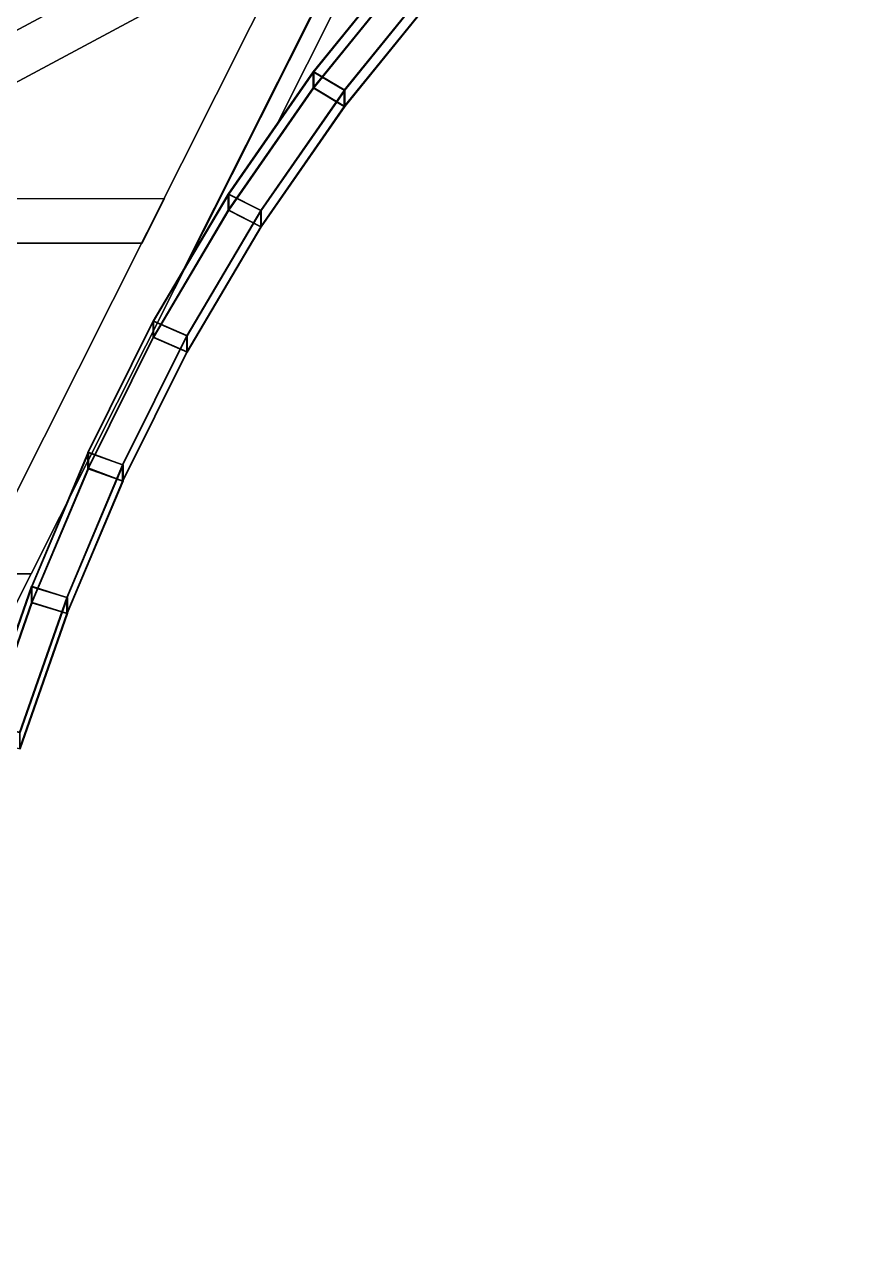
# Model space of a CAD drawing. Extents: x -24 to 24, y 14 to 139.
# Drawn here: x -13.92 to -8.58, y 15.71 to 23.51 of the extents above; entities that cross this region are included whole.
import ezdxf

# ---------------------------------------------------------------- set-up
doc = ezdxf.new("R2010")
doc.units = 0

msp = doc.modelspace()

# ---------------------------------------------------------------- linework, layer by layer
at = {"layer": 'sssss', "color": 253}
for points in [[(-12.9238, 21.9561, -19.173), (-12.6358, 22.4431, -18.9282), (-12.3245, 22.8905, -18.7033), (-8.5776, 30.3438, -14.9565), (-8.707, 30.3439, -14.9565)], [(-8.5776, 30.3438, 14.9565), (-12.3245, 22.8905, 18.7033), (-12.6358, 22.4431, 18.9282), (-12.9238, 21.9562, 19.173), (-8.707, 30.3439, 14.9565)]]:
    msp.add_polyline3d(points, close=True, dxfattribs=at)
for points in [[(-14.2372, 20.0394, -20.1425), (-13.8841, 20.0394, -20.1425), (-11.7069, 24.3701, -17.9654), (-12.06, 24.3701, -17.9654)], [(-14.2372, 20.0394, -19.7894), (-14.2372, 20.0394, -20.1425), (-12.06, 24.3701, -17.9654), (-12.06, 24.3701, -17.6122)], [(-13.8841, 20.0394, -19.7894), (-14.2372, 20.0394, -19.7894), (-12.06, 24.3701, -17.6122), (-11.7069, 24.3701, -17.6122)], [(-11.7069, 24.3701, 17.9654), (-13.8841, 20.0394, 20.1425), (-14.2372, 20.0394, 20.1425), (-12.06, 24.3701, 17.9654)], [(-12.06, 24.3701, 17.9654), (-14.2372, 20.0394, 20.1425), (-14.2372, 20.0394, 19.7894), (-12.06, 24.3701, 17.6122)], [(-12.06, 24.3701, 17.6122), (-14.2372, 20.0394, 19.7894), (-13.8841, 20.0394, 19.7894), (-11.7069, 24.3701, 17.6122)], [(-13.8841, 20.0394, -20.1425), (-13.8841, 20.0394, -19.7894), (-11.7069, 24.3701, -17.6122), (-11.7069, 24.3701, -17.9654)], [(-11.7069, 24.3701, 17.6122), (-13.8841, 20.0394, 19.7894), (-13.8841, 20.0394, 20.1425), (-11.7069, 24.3701, 17.9654)], [(-12.4521, 24.2962, -17.9928), (-19.569, 20.4851, -19.914), (-19.2628, 20.3213, -19.9969), (-12.3095, 24.0446, -18.1197)], [(-12.3095, 24.0446, 18.1197), (-19.263, 20.321, 19.9967), (-19.569, 20.4851, 19.914), (-12.4521, 24.2962, 17.9929)], [(-12.0975, 23.2169, -18.5392), (-11.9013, 23.0992, -18.5984), (-11.3136, 23.8252, -18.2334), (-11.5002, 23.9549, -18.1682)], [(-12.0975, 23.1143, -18.3352), (-12.0975, 23.2169, -18.5392), (-11.5002, 23.9549, -18.1682), (-11.5002, 23.8523, -17.9642)], [(-12.0944, 23.2169, 18.5392), (-12.0944, 23.1143, 18.3352), (-11.4971, 23.8523, 17.9642), (-11.4971, 23.9549, 18.1682)], [(-11.8981, 23.0992, 18.5984), (-12.0944, 23.2169, 18.5392), (-11.4971, 23.9549, 18.1682), (-11.3105, 23.8252, 18.2334)], [(-11.9013, 22.9966, -18.3944), (-12.0975, 23.1143, -18.3352), (-11.5002, 23.8523, -17.9642), (-11.3136, 23.7226, -18.0294)], [(-12.0944, 23.1143, 18.3352), (-11.8981, 22.9966, 18.3944), (-11.3105, 23.7227, 18.0294), (-11.4971, 23.8523, 17.9642)], [(-11.9013, 23.0992, -18.5984), (-11.9013, 22.9966, -18.3944), (-11.3136, 23.7226, -18.0294), (-11.3136, 23.8252, -18.2334)], [(-11.8981, 22.9966, 18.3944), (-11.8981, 23.0992, 18.5984), (-11.3105, 23.8252, 18.2334), (-11.3105, 23.7227, 18.0294)], [(-12.6357, 22.3406, -18.7241), (-12.6357, 22.4432, -18.9281), (-12.0976, 23.2167, -18.5393), (-12.0976, 23.1142, -18.3353)], [(-12.6357, 22.4432, -18.9281), (-12.4307, 22.3381, -18.981), (-11.9014, 23.099, -18.5984), (-12.0976, 23.2167, -18.5393)], [(-12.6326, 22.4432, 18.9281), (-12.6326, 22.3406, 18.7241), (-12.0945, 23.1142, 18.3353), (-12.0945, 23.2168, 18.5393)], [(-12.4276, 22.3381, 18.981), (-12.6326, 22.4432, 18.9281), (-12.0945, 23.2168, 18.5393), (-11.8982, 23.099, 18.5984)], [(-12.4307, 22.2355, -18.777), (-12.6357, 22.3406, -18.7241), (-12.0976, 23.1142, -18.3353), (-11.9014, 22.9965, -18.3944)], [(-12.6326, 22.3406, 18.7241), (-12.4276, 22.2355, 18.777), (-11.8982, 22.9965, 18.3944), (-12.0945, 23.1142, 18.3353)], [(-12.4307, 22.3381, -18.981), (-12.4307, 22.2355, -18.777), (-11.9014, 22.9965, -18.3944), (-11.9014, 23.099, -18.5984)], [(-12.4276, 22.2355, 18.777), (-12.4276, 22.3381, 18.981), (-11.8982, 23.099, 18.5984), (-11.8982, 22.9965, 18.3944)], [(-18.5991, 22.4136, -18.9418), (-18.7405, 22.1323, -19.0836), (-13.1805, 22.1324, -19.0836), (-13.0391, 22.4147, -18.9444)], [(-13.1805, 22.1324, 19.0836), (-18.7405, 22.1324, 19.0836), (-18.5991, 22.4136, 18.9419), (-13.0391, 22.4147, 18.9444)], [(-13.112, 21.5352, -19.129), (-13.112, 21.6378, -19.333), (-12.6358, 22.4431, -18.9282), (-12.6358, 22.3405, -18.7242)], [(-13.112, 21.6378, -19.333), (-12.8993, 21.5457, -19.3793), (-12.4308, 22.3379, -18.9811), (-12.6358, 22.4431, -18.9282)], [(-13.1089, 21.6378, 19.333), (-13.1089, 21.5353, 19.129), (-12.6327, 22.3405, 18.7242), (-12.6327, 22.4431, 18.9282)], [(-12.8962, 21.5457, 19.3793), (-13.1089, 21.6378, 19.333), (-12.6327, 22.4431, 18.9282), (-12.4277, 22.3379, 18.9811)], [(-12.8993, 21.4432, -19.1753), (-13.112, 21.5352, -19.129), (-12.6358, 22.3405, -18.7242), (-12.4308, 22.2354, -18.777)], [(-13.1089, 21.5353, 19.129), (-12.8962, 21.4432, 19.1753), (-12.4277, 22.2354, 18.777), (-12.6327, 22.3405, 18.7242)], [(-12.8993, 21.5457, -19.3793), (-12.8993, 21.4432, -19.1753), (-12.4308, 22.2354, -18.777), (-12.4308, 22.3379, -18.9811)], [(-12.8962, 21.4432, 19.1753), (-12.8962, 21.5457, 19.3793), (-12.4277, 22.3379, 18.9811), (-12.4277, 22.2354, 18.777)], [(-13.525, 20.7049, -19.5464), (-13.525, 20.8074, -19.7504), (-13.1115, 21.6399, -19.332), (-13.1114, 21.5373, -19.128)], [(-13.525, 20.8074, -19.7504), (-13.3057, 20.7286, -19.7901), (-12.8989, 21.5475, -19.3784), (-13.1115, 21.6399, -19.332)], [(-13.5219, 20.8074, 19.7504), (-13.5219, 20.7049, 19.5464), (-13.1083, 21.5373, 19.128), (-13.1083, 21.6399, 19.332)], [(-13.3026, 20.7286, 19.7901), (-13.5219, 20.8074, 19.7504), (-13.1083, 21.6399, 19.332), (-12.8958, 21.5475, 19.3784)], [(-13.3057, 20.7286, -19.7901), (-13.3057, 20.626, -19.5861), (-12.8989, 21.4449, -19.1744), (-12.8989, 21.5475, -19.3784)], [(-13.3026, 20.626, 19.5861), (-13.3026, 20.7286, 19.7901), (-12.8958, 21.5475, 19.3784), (-12.8958, 21.4449, 19.1744)], [(-13.3057, 20.626, -19.5861), (-13.525, 20.7049, -19.5464), (-13.1114, 21.5373, -19.128), (-12.8989, 21.4449, -19.1744)], [(-13.5219, 20.7049, 19.5464), (-13.3026, 20.626, 19.5861), (-12.8958, 21.4449, 19.1744), (-13.1083, 21.5373, 19.128)], [(-13.8826, 19.8555, -19.9734), (-13.8826, 19.958, -20.1774), (-13.5229, 20.8102, -19.7491), (-13.5229, 20.7076, -19.545)], [(-13.8826, 19.958, -20.1774), (-13.6586, 19.8904, -20.2114), (-13.3048, 20.7288, -19.79), (-13.5229, 20.8102, -19.7491)], [(-13.8794, 19.958, 20.1774), (-13.8794, 19.8555, 19.9734), (-13.5197, 20.7076, 19.545), (-13.5197, 20.8102, 19.7491)], [(-13.6555, 19.8905, 20.2114), (-13.8794, 19.958, 20.1774), (-13.5197, 20.8102, 19.7491), (-13.3016, 20.7288, 19.79)], [(-13.6586, 19.7879, -20.0074), (-13.8826, 19.8555, -19.9734), (-13.5229, 20.7076, -19.545), (-13.3048, 20.6262, -19.586)], [(-13.8794, 19.8555, 19.9734), (-13.6555, 19.7879, 20.0074), (-13.3016, 20.6262, 19.586), (-13.5197, 20.7076, 19.545)], [(-13.6586, 19.8904, -20.2114), (-13.6586, 19.7879, -20.0074), (-13.3048, 20.6262, -19.586), (-13.3048, 20.7288, -19.79)], [(-13.6555, 19.7879, 20.0074), (-13.6555, 19.8905, 20.2114), (-13.3016, 20.7288, 19.79), (-13.3016, 20.6262, 19.586)], [(-16.4144, 15.7086, -22.3197), (-16.0612, 15.7086, -22.3197), (-13.8841, 20.0394, -20.1425), (-14.2372, 20.0394, -20.1425)], [(-16.0612, 15.7087, -21.9666), (-16.4144, 15.7086, -21.9666), (-14.2372, 20.0394, -19.7894), (-13.8841, 20.0394, -19.7894)], [(-13.8841, 20.0394, 20.1425), (-16.0612, 15.7086, 22.3197), (-16.4144, 15.7086, 22.3197), (-14.2372, 20.0394, 20.1425)], [(-14.2372, 20.0394, 19.7894), (-16.4144, 15.7086, 21.9666), (-16.0612, 15.7087, 21.9666), (-13.8841, 20.0394, 19.7894)], [(-16.0612, 15.7086, -22.3197), (-16.0612, 15.7087, -21.9666), (-13.8841, 20.0394, -19.7894), (-13.8841, 20.0394, -20.1425)], [(-13.8841, 20.0394, 19.7894), (-16.0612, 15.7087, 21.9666), (-16.0612, 15.7086, 22.3197), (-13.8841, 20.0394, 20.1425)], [(-14.1854, 18.9892, -20.4089), (-14.1854, 19.0918, -20.6129), (-13.8807, 19.9609, -20.176), (-13.8806, 19.8583, -19.972)], [(-14.1854, 19.0918, -20.6129), (-13.9575, 19.0357, -20.6411), (-13.6577, 19.8907, -20.2113), (-13.8807, 19.9609, -20.176)], [(-14.1822, 19.0918, 20.6129), (-14.1822, 18.9892, 20.4089), (-13.8775, 19.8583, 19.972), (-13.8775, 19.9609, 20.176)], [(-13.9543, 19.0357, 20.6411), (-14.1822, 19.0918, 20.6129), (-13.8775, 19.9609, 20.176), (-13.6546, 19.8907, 20.2113)], [(-13.9575, 18.9332, -20.4371), (-14.1854, 18.9892, -20.4089), (-13.8806, 19.8583, -19.972), (-13.6577, 19.7882, -20.0072)], [(-14.1822, 18.9892, 20.4089), (-13.9543, 18.9332, 20.4371), (-13.6546, 19.7882, 20.0072), (-13.8775, 19.8583, 19.972)], [(-13.9575, 19.0357, -20.6411), (-13.9575, 18.9332, -20.4371), (-13.6577, 19.7882, -20.0072), (-13.6577, 19.8907, -20.2113)], [(-13.9543, 18.9332, 20.4371), (-13.9543, 19.0357, 20.6411), (-13.6546, 19.8907, 20.2113), (-13.6546, 19.7882, 20.0072)]]:
    msp.add_3dface(points, dxfattribs=at)

doc.saveas('drawing.dxf')
